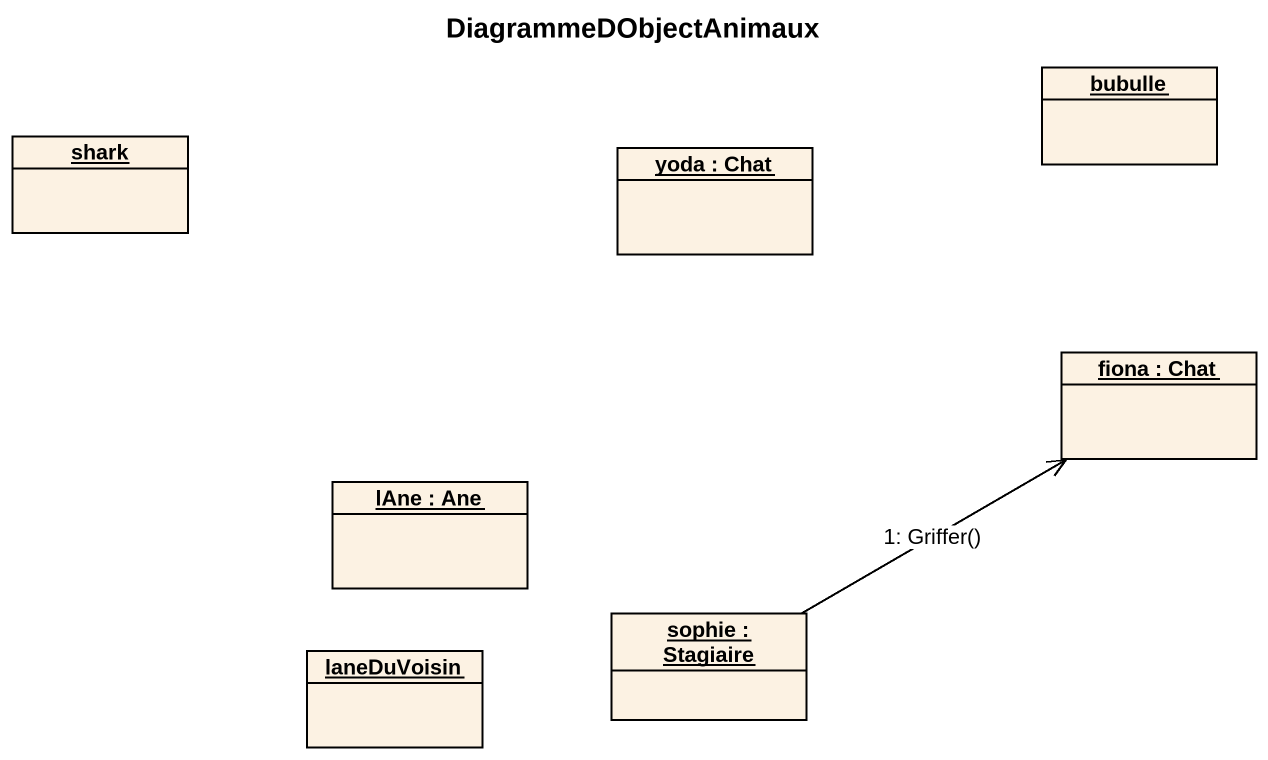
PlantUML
@startuml
title DiagrammeDObjectAnimaux
hide circle
hide empty members
object bubulle
object shark
object "yoda : Chat" as yoda
object "fiona : Chat" as fiona
object "lAne : Ane" as lAne
object laneDuVoisin
object "sophie : Stagiaire" as sophie
sophie -right-> fiona : 1: Griffer()
@enduml
